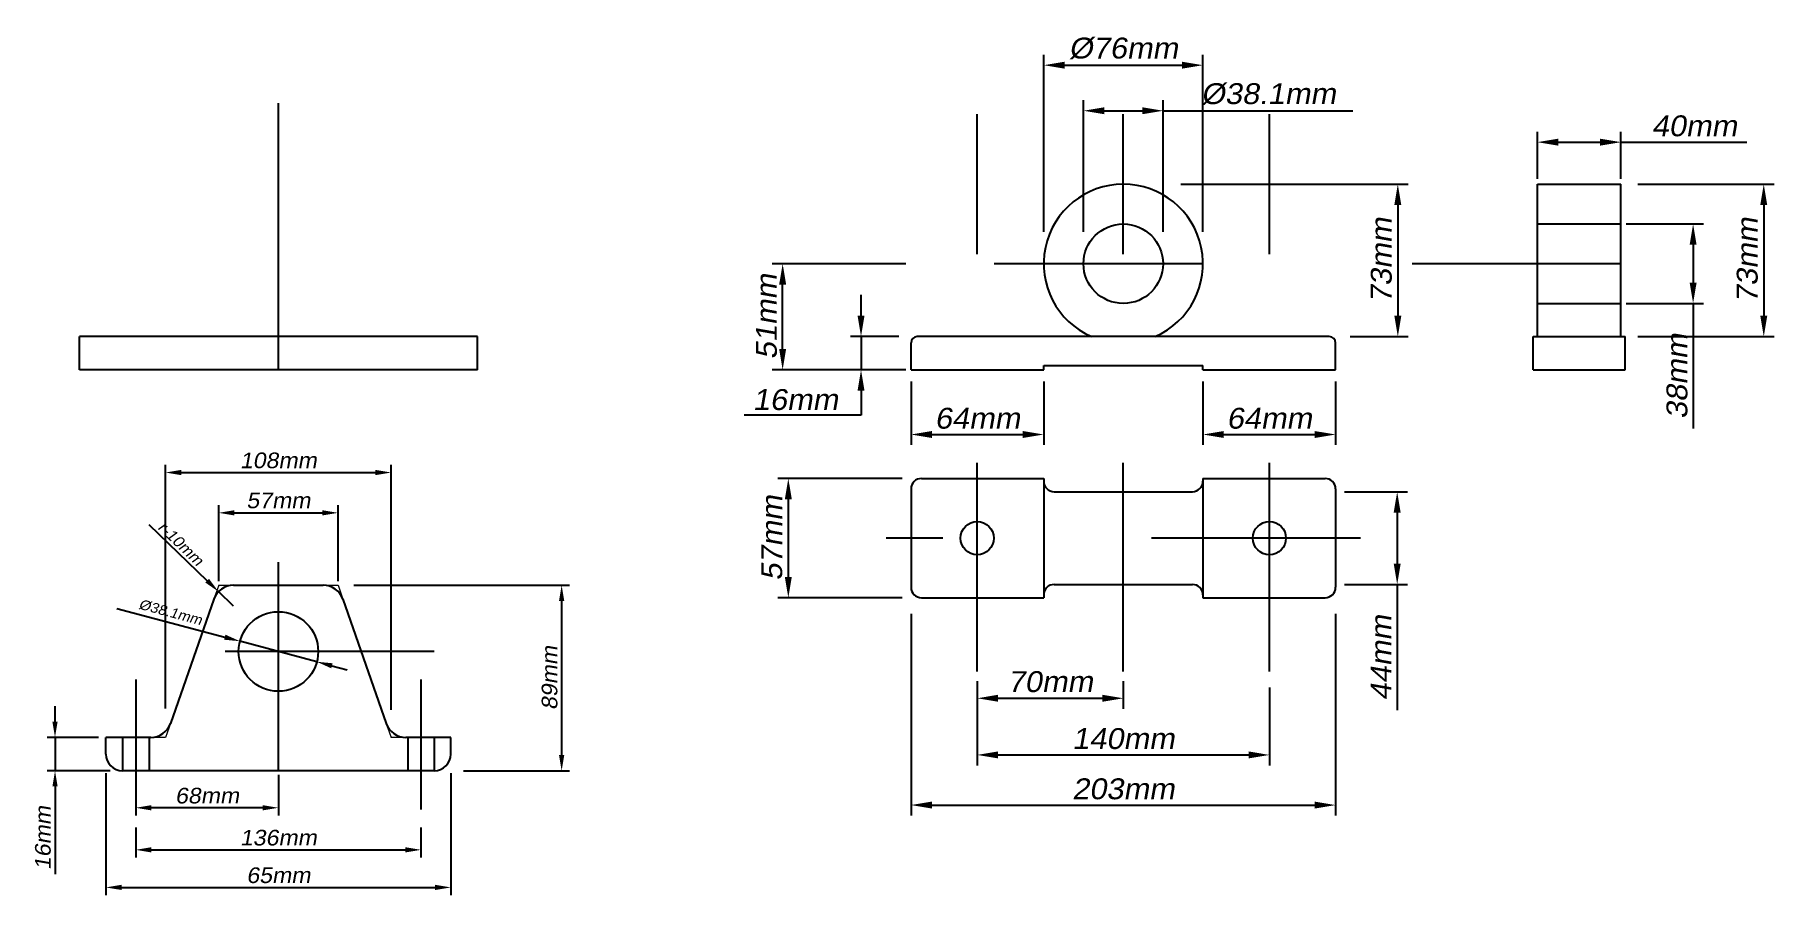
# Model space of a CAD drawing. Header units: millimetres. Extents: x 87.333 to 88.165, y 51.1 to 51.512.
import ezdxf

# ---------------------------------------------------------------- set-up
doc = ezdxf.new("R2010")
doc.units = ezdxf.units.MM
doc.linetypes.add('ACAD_ISO02W100', pattern=[15, 12, -3])
doc.linetypes.add('ACAD_ISO04W100', pattern=[30, 24, -3, 0, -3])
doc.layers.get('Defpoints').update_dxf_attribs({"lineweight": 0})
doc.layers.add('eje', color=1, linetype='ACAD_ISO04W100')
doc.layers.add('PUNT', color=1, linetype='ACAD_ISO02W100', lineweight=0)
doc.styles.get("Standard").update_dxf_attribs({"font": 'stylu.ttf', "width": 1.1, "oblique": 10})
doc.dimstyles.new('ISO-25', dxfattribs={"dimtxt": 2.5, "dimasz": 2.5, "dimexe": 1.25, "dimexo": 0.625, "dimtad": 1, "dimdec": 4, "dimtxsty": 'Standard', "dimcen": 2.5, "dimadec": 4, "dimazin": 0, "dimtfac": 1, "dimtdec": 4, "dimtmove": 0, "dimatfit": 3, "dimfxl": 0, "dimarcsym": 0})

# ---------------------------------------------------------------- blocks, each defined once
blk = doc.blocks.new('*D23')
at = {"color": 0, "lineweight": -2}
for p, q in [((87.7523, 51.23444), (87.7523, 51.13785)), ((87.9555, 51.23444), (87.9555, 51.13785)), ((87.7623, 51.14285), (87.9455, 51.14285))]:
    blk.add_line(p, q, dxfattribs=at)
at = {"color": 0}
for points in [[(87.7623, 51.14452), (87.7623, 51.14118), (87.7523, 51.14285)], [(87.9455, 51.14452), (87.9455, 51.14118), (87.9555, 51.14285)]]:
    blk.add_solid(points, dxfattribs=at)
at = {"layer": 'Defpoints', "color": 0}
for p in [(87.7523, 51.23694), (87.9555, 51.23694), (87.9555, 51.14285)]:
    blk.add_point(p, dxfattribs=at)
at = {"color": 0, "insert": (87.8539, 51.15057), "char_height": 0.01, "attachment_point": 5}
blk.add_mtext('203mm', dxfattribs=at)
blk = doc.blocks.new('*D24')
at = {"color": 0, "lineweight": -2}
for p, q in [((87.74798, 51.29931), (87.68855, 51.29931)), ((87.69355, 51.28931), (87.69355, 51.25216)), ((87.74798, 51.24216), (87.68855, 51.24216))]:
    blk.add_line(p, q, dxfattribs=at)
at = {"color": 0}
for points in [[(87.69188, 51.28931), (87.69522, 51.28931), (87.69355, 51.29931)], [(87.69188, 51.25216), (87.69522, 51.25216), (87.69355, 51.24216)]]:
    blk.add_solid(points, dxfattribs=at)
at = {"layer": 'Defpoints', "color": 0}
for p in [(87.75048, 51.29931), (87.69355, 51.24216), (87.75048, 51.24216)]:
    blk.add_point(p, dxfattribs=at)
at = {"color": 0, "insert": (87.68569, 51.27074), "char_height": 0.01, "attachment_point": 5, "rotation": 90}
blk.add_mtext('57mm', dxfattribs=at)
blk = doc.blocks.new('*D25')
at = {"color": 0, "lineweight": -2}
for p, q in [((87.78396, 51.20219), (87.78396, 51.18901)), ((87.8539, 51.20219), (87.8539, 51.18901)), ((87.79396, 51.19401), (87.8439, 51.19401))]:
    blk.add_line(p, q, dxfattribs=at)
at = {"color": 0}
for points in [[(87.79396, 51.19568), (87.79396, 51.19235), (87.78396, 51.19401)], [(87.8439, 51.19568), (87.8439, 51.19235), (87.8539, 51.19401)]]:
    blk.add_solid(points, dxfattribs=at)
at = {"layer": 'Defpoints', "color": 0}
for p in [(87.78396, 51.20469), (87.8539, 51.20469), (87.8539, 51.19401)]:
    blk.add_point(p, dxfattribs=at)
at = {"color": 0, "insert": (87.81893, 51.20191), "char_height": 0.01, "attachment_point": 5}
blk.add_mtext('70mm', dxfattribs=at)
blk = doc.blocks.new('*D26')
at = {"color": 0, "lineweight": -2}
for p, q in [((87.78396, 51.19921), (87.78396, 51.16187)), ((87.92383, 51.19921), (87.92383, 51.16187)), ((87.79396, 51.16687), (87.91383, 51.16687))]:
    blk.add_line(p, q, dxfattribs=at)
at = {"color": 0}
for points in [[(87.79396, 51.16854), (87.79396, 51.1652), (87.78396, 51.16687)], [(87.91383, 51.16854), (87.91383, 51.1652), (87.92383, 51.16687)]]:
    blk.add_solid(points, dxfattribs=at)
at = {"layer": 'Defpoints', "color": 0}
for p in [(87.78396, 51.20171), (87.92383, 51.20171), (87.92383, 51.16687)]:
    blk.add_point(p, dxfattribs=at)
at = {"color": 0, "insert": (87.8539, 51.17463), "char_height": 0.01, "attachment_point": 5}
blk.add_mtext('140mm', dxfattribs=at)
blk = doc.blocks.new('*D27')
at = {"color": 0, "lineweight": -2}
for p, q in [((87.7498, 51.40219), (87.68583, 51.40219)), ((87.69083, 51.36139), (87.69083, 51.39219)), ((87.7498, 51.35139), (87.68583, 51.35139))]:
    blk.add_line(p, q, dxfattribs=at)
at = {"color": 0}
for points in [[(87.68916, 51.39219), (87.6925, 51.39219), (87.69083, 51.40219)], [(87.68916, 51.36139), (87.6925, 51.36139), (87.69083, 51.35139)]]:
    blk.add_solid(points, dxfattribs=at)
at = {"layer": 'Defpoints', "color": 0}
for p in [(87.69083, 51.40219), (87.7523, 51.40219), (87.7523, 51.35139)]:
    blk.add_point(p, dxfattribs=at)
at = {"color": 0, "insert": (87.68311, 51.37679), "char_height": 0.01, "attachment_point": 5, "rotation": 90}
blk.add_mtext('51mm', dxfattribs=at)
blk = doc.blocks.new('*D28')
at = {"color": 0, "lineweight": -2}
for p, q in [((87.7523, 51.34579), (87.7523, 51.31537)), ((87.8158, 51.34579), (87.8158, 51.31537)), ((87.7623, 51.32037), (87.8058, 51.32037))]:
    blk.add_line(p, q, dxfattribs=at)
at = {"color": 0}
for points in [[(87.7623, 51.32203), (87.7623, 51.3187), (87.7523, 51.32037)], [(87.8058, 51.32203), (87.8058, 51.3187), (87.8158, 51.32037)]]:
    blk.add_solid(points, dxfattribs=at)
at = {"layer": 'Defpoints', "color": 0}
for p in [(87.7523, 51.34829), (87.8158, 51.34829), (87.8158, 51.32037)]:
    blk.add_point(p, dxfattribs=at)
at = {"color": 0, "insert": (87.78405, 51.32809), "char_height": 0.01, "attachment_point": 5}
blk.add_mtext('64mm', dxfattribs=at)
blk = doc.blocks.new('*D29')
at = {"color": 0, "lineweight": -2}
for p, q in [((87.892, 51.34579), (87.892, 51.31537)), ((87.9555, 51.34579), (87.9555, 51.31537)), ((87.902, 51.32037), (87.9455, 51.32037))]:
    blk.add_line(p, q, dxfattribs=at)
at = {"color": 0}
for points in [[(87.902, 51.32203), (87.902, 51.3187), (87.892, 51.32037)], [(87.9455, 51.32203), (87.9455, 51.3187), (87.9555, 51.32037)]]:
    blk.add_solid(points, dxfattribs=at)
at = {"layer": 'Defpoints', "color": 0}
for p in [(87.892, 51.34829), (87.9555, 51.34829), (87.9555, 51.32037)]:
    blk.add_point(p, dxfattribs=at)
at = {"color": 0, "insert": (87.92375, 51.32809), "char_height": 0.01, "attachment_point": 5}
blk.add_mtext('64mm', dxfattribs=at)
blk = doc.blocks.new('*D30')
at = {"color": 0, "lineweight": -2}
for p, q in [((87.8158, 51.4174), (87.8158, 51.50228)), ((87.892, 51.4174), (87.892, 51.50228)), ((87.8258, 51.49728), (87.882, 51.49728))]:
    blk.add_line(p, q, dxfattribs=at)
at = {"color": 0}
for points in [[(87.8258, 51.49895), (87.8258, 51.49562), (87.8158, 51.49728)], [(87.882, 51.49895), (87.882, 51.49562), (87.892, 51.49728)]]:
    blk.add_solid(points, dxfattribs=at)
at = {"layer": 'Defpoints', "color": 0}
for p in [(87.892, 51.49728), (87.8158, 51.4149), (87.892, 51.4149)]:
    blk.add_point(p, dxfattribs=at)
at = {"color": 0, "insert": (87.8539, 51.5053), "char_height": 0.01, "attachment_point": 5}
blk.add_mtext('%%C76mm', dxfattribs=at)
blk = doc.blocks.new('*D31')
at = {"color": 0, "lineweight": -2}
for p, q in [((87.83485, 51.41743), (87.83485, 51.48046)), ((87.84485, 51.47546), (87.86295, 51.47546)), ((87.87295, 51.41743), (87.87295, 51.48046)), ((87.87295, 51.47546), (87.96374, 51.47546))]:
    blk.add_line(p, q, dxfattribs=at)
at = {"color": 0}
for points in [[(87.84485, 51.47713), (87.84485, 51.4738), (87.83485, 51.47546)], [(87.86295, 51.47713), (87.86295, 51.4738), (87.87295, 51.47546)]]:
    blk.add_solid(points, dxfattribs=at)
at = {"layer": 'Defpoints', "color": 0}
for p in [(87.87295, 51.47546), (87.83485, 51.41493), (87.87295, 51.41493)]:
    blk.add_point(p, dxfattribs=at)
at = {"color": 0, "insert": (87.92334, 51.48346), "char_height": 0.01, "attachment_point": 5}
blk.add_mtext('%%C38.1mm', dxfattribs=at)
blk = doc.blocks.new('*D32')
at = {"color": 0, "lineweight": -2}
for p, q in [((88.05209, 51.44279), (88.05209, 51.46541)), ((88.09209, 51.44279), (88.09209, 51.46541)), ((88.06209, 51.46041), (88.08209, 51.46041)), ((88.09209, 51.46041), (88.15237, 51.46041))]:
    blk.add_line(p, q, dxfattribs=at)
at = {"color": 0}
for points in [[(88.06209, 51.46207), (88.06209, 51.45874), (88.05209, 51.46041)], [(88.08209, 51.46207), (88.08209, 51.45874), (88.09209, 51.46041)]]:
    blk.add_solid(points, dxfattribs=at)
at = {"layer": 'Defpoints', "color": 0}
for p in [(88.09209, 51.46041), (88.05209, 51.44029), (88.09209, 51.44029)]:
    blk.add_point(p, dxfattribs=at)
at = {"color": 0, "insert": (88.12723, 51.46817), "char_height": 0.01, "attachment_point": 5}
blk.add_mtext('40mm', dxfattribs=at)
blk = doc.blocks.new('*D33')
at = {"color": 0, "lineweight": -2}
for p, q in [((88.10022, 51.44029), (88.16547, 51.44029)), ((88.16047, 51.43029), (88.16047, 51.37726)), ((88.10022, 51.36726), (88.16547, 51.36726))]:
    blk.add_line(p, q, dxfattribs=at)
at = {"color": 0}
for points in [[(88.15881, 51.43029), (88.16214, 51.43029), (88.16047, 51.44029)], [(88.15881, 51.37726), (88.16214, 51.37726), (88.16047, 51.36726)]]:
    blk.add_solid(points, dxfattribs=at)
at = {"layer": 'Defpoints', "color": 0}
for p in [(88.09772, 51.44029), (88.09772, 51.36726), (88.16047, 51.36726)]:
    blk.add_point(p, dxfattribs=at)
at = {"color": 0, "insert": (88.15261, 51.40377), "char_height": 0.01, "attachment_point": 5, "rotation": 90}
blk.add_mtext('73mm', dxfattribs=at)
blk = doc.blocks.new('*D34')
at = {"color": 0, "lineweight": -2}
for p, q in [((88.09459, 51.42124), (88.13165, 51.42124)), ((88.12665, 51.41124), (88.12665, 51.39314)), ((88.09459, 51.38314), (88.13165, 51.38314)), ((88.12665, 51.38314), (88.12665, 51.32328))]:
    blk.add_line(p, q, dxfattribs=at)
at = {"color": 0}
for points in [[(88.12499, 51.41124), (88.12832, 51.41124), (88.12665, 51.42124)], [(88.12499, 51.39314), (88.12832, 51.39314), (88.12665, 51.38314)]]:
    blk.add_solid(points, dxfattribs=at)
at = {"layer": 'Defpoints', "color": 0}
for p in [(88.09209, 51.42124), (88.09209, 51.38314), (88.12665, 51.38314)]:
    blk.add_point(p, dxfattribs=at)
at = {"color": 0, "insert": (88.11897, 51.34821), "char_height": 0.01, "attachment_point": 5, "rotation": 90}
blk.add_mtext('38mm', dxfattribs=at)
blk = doc.blocks.new('*D35')
at = {"color": 0, "lineweight": -2}
for p, q in [((87.42087, 51.25004), (87.42087, 51.28659)), ((87.42837, 51.28284), (87.47052, 51.28284)), ((87.47802, 51.25004), (87.47802, 51.28659))]:
    blk.add_line(p, q, dxfattribs=at)
at = {"color": 0}
for points in [[(87.42837, 51.28409), (87.42837, 51.28159), (87.42087, 51.28284)], [(87.47052, 51.28409), (87.47052, 51.28159), (87.47802, 51.28284)]]:
    blk.add_solid(points, dxfattribs=at)
at = {"layer": 'Defpoints', "color": 0}
for p in [(87.47802, 51.28284), (87.42087, 51.24817), (87.47802, 51.24817)]:
    blk.add_point(p, dxfattribs=at)
at = {"color": 0, "insert": (87.44944, 51.28874), "char_height": 0.0075, "attachment_point": 5}
blk.add_mtext('57mm', dxfattribs=at)
blk = doc.blocks.new('*D36')
at = {"color": 0, "lineweight": -2}
for p, q in [((87.36689, 51.15818), (87.36689, 51.09966)), ((87.53199, 51.15818), (87.53199, 51.09966)), ((87.37439, 51.10341), (87.52449, 51.10341))]:
    blk.add_line(p, q, dxfattribs=at)
at = {"color": 0}
for points in [[(87.37439, 51.10466), (87.37439, 51.10216), (87.36689, 51.10341)], [(87.52449, 51.10466), (87.52449, 51.10216), (87.53199, 51.10341)]]:
    blk.add_solid(points, dxfattribs=at)
at = {"layer": 'Defpoints', "color": 0}
for p in [(87.36689, 51.16005), (87.53199, 51.16005), (87.53199, 51.10341)]:
    blk.add_point(p, dxfattribs=at)
at = {"color": 0, "insert": (87.44944, 51.10919), "char_height": 0.0075, "attachment_point": 5}
blk.add_mtext('65mm', dxfattribs=at)
blk = doc.blocks.new('*D37')
at = {"color": 0, "lineweight": -2}
for p, q in [((87.38118, 51.13206), (87.38118, 51.11766)), ((87.5177, 51.13206), (87.5177, 51.11766)), ((87.38868, 51.12141), (87.5102, 51.12141))]:
    blk.add_line(p, q, dxfattribs=at)
at = {"color": 0}
for points in [[(87.38868, 51.12266), (87.38868, 51.12016), (87.38118, 51.12141)], [(87.5102, 51.12266), (87.5102, 51.12016), (87.5177, 51.12141)]]:
    blk.add_solid(points, dxfattribs=at)
at = {"layer": 'Defpoints', "color": 0}
for p in [(87.38118, 51.13393), (87.5177, 51.13393), (87.5177, 51.12141)]:
    blk.add_point(p, dxfattribs=at)
at = {"color": 0, "insert": (87.44944, 51.12718), "char_height": 0.0075, "attachment_point": 5}
blk.add_mtext('136mm', dxfattribs=at)
blk = doc.blocks.new('*D38')
at = {"color": 0, "lineweight": -2}
for p, q in [((87.38118, 51.15739), (87.38118, 51.1378)), ((87.44944, 51.15739), (87.44944, 51.1378)), ((87.44194, 51.14155), (87.38868, 51.14155))]:
    blk.add_line(p, q, dxfattribs=at)
at = {"color": 0}
for points in [[(87.38868, 51.1428), (87.38868, 51.1403), (87.38118, 51.14155)], [(87.44194, 51.1428), (87.44194, 51.1403), (87.44944, 51.14155)]]:
    blk.add_solid(points, dxfattribs=at)
at = {"layer": 'Defpoints', "color": 0}
for p in [(87.38118, 51.15927), (87.44944, 51.15927), (87.38118, 51.14155)]:
    blk.add_point(p, dxfattribs=at)
at = {"color": 0, "insert": (87.41531, 51.14732), "char_height": 0.0075, "attachment_point": 5}
blk.add_mtext('68mm', dxfattribs=at)

msp = doc.modelspace()

# ---------------------------------------------------------------- linework, layer by layer
for p, q in [((87.44944, 51.35139), (87.44944, 51.47903)), ((87.88142, 51.44029), (87.9903, 51.44029)), ((88.05209, 51.44029), (88.09209, 51.44029)), ((88.05209, 51.36726), (88.05209, 51.44029)), ((88.09209, 51.36726), (88.09209, 51.44029)), ((87.9853, 51.43029), (87.9853, 51.37726)), ((88.05209, 51.42124), (88.09209, 51.42124)), ((87.72835, 51.37726), (87.72835, 51.38726)), ((88.05209, 51.38314), (88.09209, 51.38314)), ((87.35419, 51.35139), (87.35419, 51.36739)), ((87.54469, 51.36739), (87.35419, 51.36739)), ((87.54469, 51.35139), (87.54469, 51.36739)), ((87.7464, 51.36726), (87.72335, 51.36726)), ((87.72835, 51.36726), (87.72835, 51.35139)), ((87.9525, 51.36726), (87.7553, 51.36726)), ((87.96244, 51.36726), (87.9903, 51.36726)), ((88.05009, 51.35139), (88.05009, 51.36726)), ((88.05009, 51.36726), (88.09409, 51.36726)), ((88.09409, 51.35139), (88.09409, 51.36726)), ((87.7523, 51.35139), (87.7523, 51.36426)), ((87.9555, 51.35139), (87.9555, 51.36426)), ((87.54469, 51.35139), (87.35419, 51.35139)), ((87.7464, 51.35139), (87.72335, 51.35139)), ((87.7523, 51.35139), (87.8158, 51.35139)), ((87.8158, 51.35139), (87.8158, 51.35339)), ((87.8158, 51.35339), (87.892, 51.35339)), ((87.892, 51.35139), (87.892, 51.35339)), ((87.892, 51.35139), (87.9555, 51.35139)), ((88.05009, 51.35139), (88.09409, 51.35139)), ((87.72835, 51.34139), (87.72835, 51.32963)), ((87.72835, 51.32963), (87.67241, 51.32963)), ((87.39547, 51.18918), (87.39547, 51.3059)), ((87.40297, 51.30215), (87.49592, 51.30215)), ((87.50342, 51.18852), (87.50342, 51.3059)), ((87.7573, 51.29931), (87.8158, 51.29931)), ((87.8158, 51.29931), (87.8158, 51.29796)), ((87.8158, 51.29796), (87.8158, 51.24351)), ((87.892, 51.29931), (87.892, 51.29796)), ((87.892, 51.29931), (87.9505, 51.29931)), ((87.892, 51.29796), (87.892, 51.24351)), ((87.7523, 51.29431), (87.7523, 51.24716)), ((87.8208, 51.29296), (87.887, 51.29296)), ((87.9555, 51.29431), (87.9555, 51.24716)), ((87.95985, 51.29296), (87.99, 51.29296)), ((87.985, 51.28296), (87.985, 51.25851)), ((87.38741, 51.27731), (87.41538, 51.25032)), ((87.42797, 51.24817), (87.47091, 51.24817)), ((87.48562, 51.24817), (87.58879, 51.24817)), ((87.8208, 51.24851), (87.887, 51.24851)), ((87.95985, 51.24851), (87.99, 51.24851)), ((87.985, 51.24851), (87.985, 51.18825)), ((87.41853, 51.24146), (87.3978, 51.18198)), ((87.42797, 51.23817), (87.42077, 51.24511)), ((87.48035, 51.24146), (87.50108, 51.18198)), ((87.58504, 51.24067), (87.58504, 51.16677)), ((87.7573, 51.24216), (87.8158, 51.24216)), ((87.8158, 51.24351), (87.8158, 51.24216)), ((87.892, 51.24351), (87.892, 51.24216)), ((87.892, 51.24216), (87.9505, 51.24216)), ((87.37217, 51.23707), (87.42379, 51.22327)), ((87.46784, 51.2115), (87.43104, 51.22134)), ((87.47509, 51.20956), (87.48234, 51.20763)), ((87.34253, 51.18277), (87.34253, 51.19027)), ((87.36339, 51.17527), (87.33878, 51.17527)), ((87.34253, 51.17527), (87.34253, 51.15927)), ((87.36689, 51.16727), (87.36689, 51.17527)), ((87.38836, 51.17527), (87.36689, 51.17527)), ((87.37483, 51.17527), (87.37483, 51.15927)), ((87.38753, 51.17527), (87.38753, 51.15927)), ((87.53199, 51.17527), (87.51052, 51.17527)), ((87.51135, 51.17527), (87.51135, 51.15927)), ((87.52405, 51.17527), (87.52405, 51.15927)), ((87.53199, 51.16727), (87.53199, 51.17527)), ((87.3689, 51.15927), (87.33878, 51.15927)), ((87.52399, 51.15927), (87.37489, 51.15927)), ((87.53807, 51.15927), (87.58879, 51.15927)), ((87.34253, 51.15177), (87.34253, 51.10981))]:
    msp.add_line(p, q)
for centre, radius in [((87.8539, 51.40219), 0.01905), ((87.78396, 51.27074), 0.00794), ((87.92383, 51.27074), 0.00794), ((87.44944, 51.21642), 0.01905)]:
    msp.add_circle(centre, radius)
for centre, radius, start, end in [((87.8539, 51.40219), 0.0381, 293.55646, 246.44354), ((87.7553, 51.36426), 0.003, 90, 180), ((87.9525, 51.36426), 0.003, 0, 90), ((87.7573, 51.29431), 0.005, 90, 180), ((87.8208, 51.29796), 0.005, 180, 270), ((87.887, 51.29796), 0.005, 270, 0), ((87.9505, 51.29431), 0.005, 0, 90), ((87.42797, 51.23817), 0.01, 90, 160.79051), ((87.47091, 51.23817), 0.01, 19.20949, 90), ((87.8208, 51.24351), 0.005, 90, 180), ((87.887, 51.24351), 0.005, 0, 90), ((87.7573, 51.24716), 0.005, 180, 270), ((87.9505, 51.24716), 0.005, 270, 360), ((87.38836, 51.18527), 0.01, 270, 340.79051), ((87.51052, 51.18527), 0.01, 199.20949, 270), ((87.37489, 51.16727), 0.008, 180, 270), ((87.52399, 51.16727), 0.008, 270, 0)]:
    msp.add_arc(centre, radius, start, end)
for points in [[(87.98364, 51.43029), (87.98697, 51.43029), (87.9853, 51.44029)], [(87.72669, 51.37726), (87.73002, 51.37726), (87.72835, 51.36726)], [(87.98364, 51.37726), (87.98697, 51.37726), (87.9853, 51.36726)], [(87.72669, 51.34139), (87.73002, 51.34139), (87.72835, 51.35139)], [(87.40297, 51.3034), (87.40297, 51.3009), (87.39547, 51.30215)], [(87.49592, 51.3034), (87.49592, 51.3009), (87.50342, 51.30215)], [(87.98333, 51.28296), (87.98666, 51.28296), (87.985, 51.29296)], [(87.98333, 51.25851), (87.98666, 51.25851), (87.985, 51.24851)], [(87.41625, 51.25122), (87.41451, 51.24942), (87.42077, 51.24511)], [(87.58379, 51.24067), (87.58629, 51.24067), (87.58504, 51.24817)], [(87.42411, 51.22448), (87.42347, 51.22207), (87.43104, 51.22134)], [(87.47541, 51.21077), (87.47477, 51.20836), (87.46784, 51.2115)], [(87.34128, 51.18277), (87.34378, 51.18277), (87.34253, 51.17527)], [(87.58379, 51.16677), (87.58629, 51.16677), (87.58504, 51.15927)], [(87.34128, 51.15177), (87.34378, 51.15177), (87.34253, 51.15927)]]:
    msp.add_solid(points)
at = {"layer": 'eje', "ltscale": 0.001}
for p, q in [((87.78396, 51.20682), (87.78396, 51.47376)), ((87.8539, 51.20682), (87.8539, 51.47376)), ((87.92383, 51.20682), (87.92383, 51.47376)), ((88.09209, 51.40219), (87.74034, 51.40219)), ((87.96746, 51.27074), (87.74034, 51.27074)), ((87.38118, 51.20295), (87.38118, 51.14074)), ((87.5177, 51.20295), (87.5177, 51.14074))]:
    msp.add_line(p, q, dxfattribs=at)
at = {"layer": 'eje', "ltscale": 0.0008}
for p, q in [((87.44944, 51.15927), (87.44944, 51.28692)), ((87.52399, 51.21642), (87.37489, 51.21642))]:
    msp.add_line(p, q, dxfattribs=at)
at = {"layer": 'PUNT', "ltscale": 0.00015}
for p, q in [((87.42087, 51.24817), (87.41853, 51.24146)), ((87.42087, 51.24817), (87.42797, 51.24817)), ((87.47091, 51.24817), (87.47802, 51.24817)), ((87.47802, 51.24817), (87.48035, 51.24146)), ((87.3978, 51.18198), (87.39547, 51.17527)), ((87.50108, 51.18198), (87.50342, 51.17527)), ((87.39547, 51.17527), (87.38836, 51.17527)), ((87.51052, 51.17527), (87.50342, 51.17527))]:
    msp.add_line(p, q, dxfattribs=at)

# ---------------------------------------------------------------- texts
at = {"attachment_point": 5}
for s, insert, char_height, rotation in [('73mm', (87.97745, 51.40377), 0.01, 90), ('r-10mm', (87.40276, 51.2681), 0.00525, 316.02165), ('%%C38.1mm', (87.39778, 51.23524), 0.0048, 345.036), ('44mm', (87.97727, 51.21338), 0.01, 90), ('89mm', (87.57929, 51.20372), 0.0075, 90), ('16mm', (87.33676, 51.12704), 0.0075, 90)]:
    msp.add_mtext(s, dxfattribs=dict(at, insert=insert, char_height=char_height, rotation=rotation))
for s, insert, char_height in [('16mm', (87.69692, 51.33703), 0.01), ('108mm', (87.44944, 51.30793), 0.0075)]:
    msp.add_mtext(s, dxfattribs=dict(at, insert=insert, char_height=char_height))

# ---------------------------------------------------------------- dimensions: what is measured, and where the dimension line sits
for p1, p2, distance, text, override, picture, middle in [((87.8158, 51.4149), (87.892, 51.4149), 0.08239, '%%C76mm', {"dimscale": 0.004}, '*D30', (87.8539, 51.5053)), ((87.83485, 51.41493), (87.87295, 51.41493), 0.06054, '%%C38.1mm', {"dimscale": 0.004}, '*D31', (87.92334, 51.48346)), ((88.05209, 51.44029), (88.09209, 51.44029), 0.02012, '40mm', {"dimscale": 0.004}, '*D32', (88.12723, 51.46817)), ((88.09772, 51.44029), (88.09772, 51.36726), 0.06275, '73mm', {"dimscale": 0.004}, '*D33', (88.15261, 51.40377)), ((88.09209, 51.42124), (88.09209, 51.38314), 0.03457, '38mm', {"dimscale": 0.004}, '*D34', (88.11897, 51.34821)), ((87.7523, 51.35139), (87.7523, 51.40219), 0.06147, '51mm', {"dimscale": 0.004}, '*D27', (87.68311, 51.37679)), ((87.7523, 51.34829), (87.8158, 51.34829), -0.02792, '64mm', {"dimscale": 0.004}, '*D28', (87.78405, 51.32809)), ((87.892, 51.34829), (87.9555, 51.34829), -0.02792, '64mm', {"dimscale": 0.004}, '*D29', (87.92375, 51.32809)), ((87.75048, 51.29931), (87.75048, 51.24216), -0.05693, '57mm', {"dimscale": 0.004}, '*D24', (87.68569, 51.27074)), ((87.42087, 51.24817), (87.47802, 51.24817), 0.03467, '57mm', {"dimscale": 0.003}, '*D35', (87.44944, 51.28874)), ((87.7523, 51.23694), (87.9555, 51.23694), -0.09409, '203mm', {"dimscale": 0.004}, '*D23', (87.8539, 51.15057)), ((87.78396, 51.20469), (87.8539, 51.20469), -0.01068, '70mm', {"dimscale": 0.004}, '*D25', (87.81893, 51.20191)), ((87.78396, 51.20171), (87.92383, 51.20171), -0.03484, '140mm', {"dimscale": 0.004}, '*D26', (87.8539, 51.17463)), ((87.36689, 51.16005), (87.53199, 51.16005), -0.05665, '65mm', {"dimscale": 0.003}, '*D36', (87.44944, 51.10919)), ((87.44944, 51.15927), (87.38118, 51.15927), 0.01771, '68mm', {"dimscale": 0.003}, '*D38', (87.41531, 51.14732)), ((87.38118, 51.13393), (87.5177, 51.13393), -0.01252, '136mm', {"dimscale": 0.003}, '*D37', (87.44944, 51.12718))]:
    dim = msp.add_aligned_dim(p1=p1, p2=p2, distance=distance, text=text, dimstyle='ISO-25', override=override)
    dim.commit()
    dim.dimension.update_dxf_attribs({"geometry": picture, "text_midpoint": middle})

doc.saveas('drawing.dxf')
